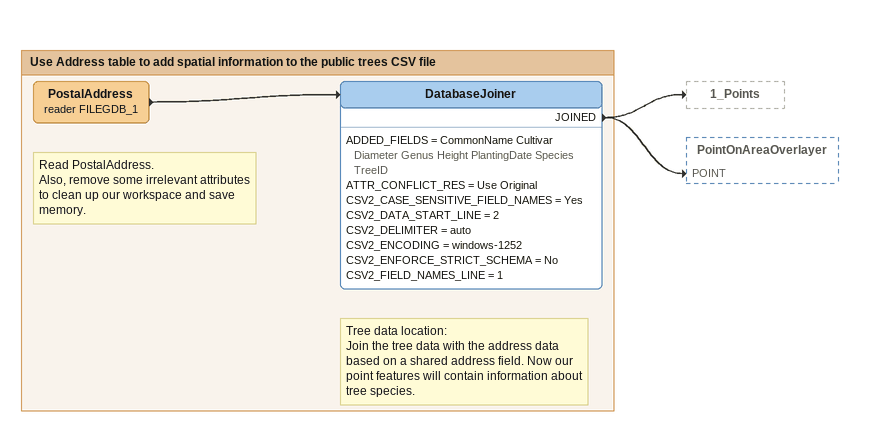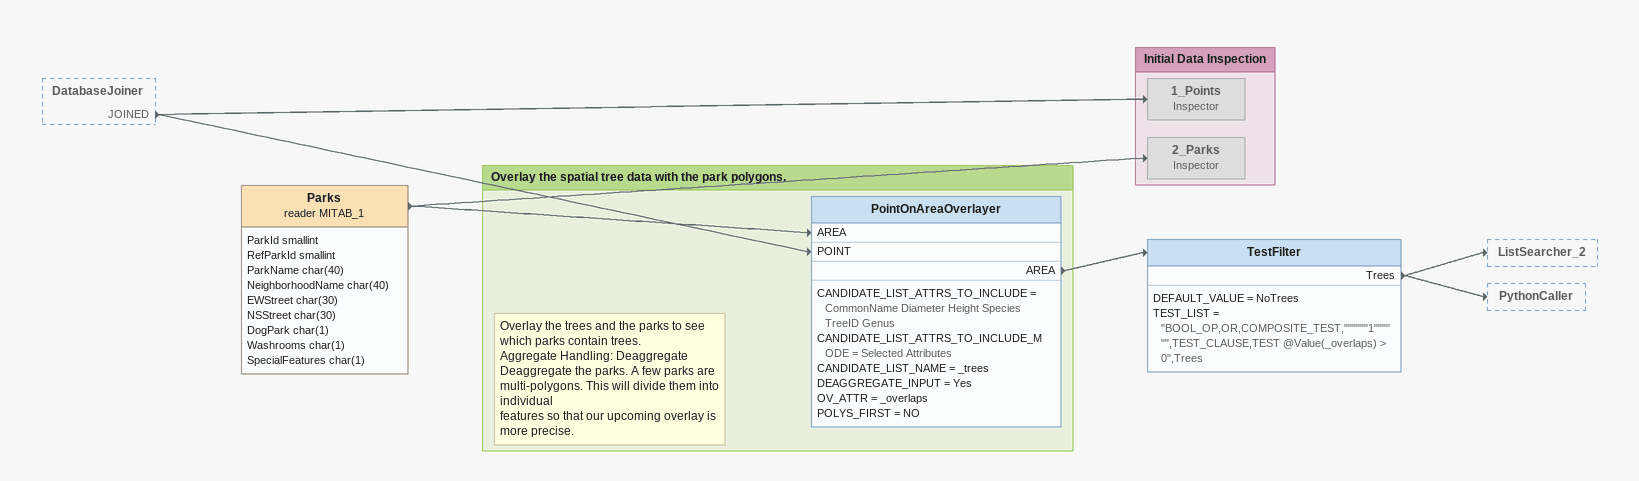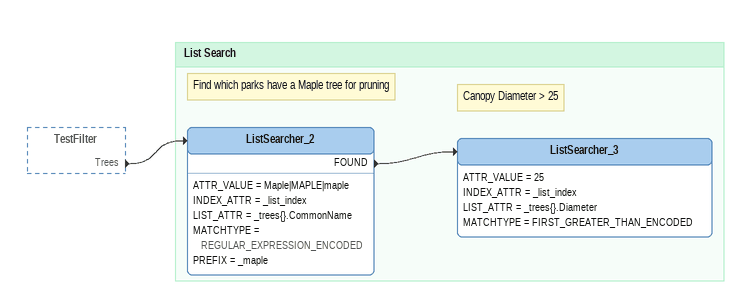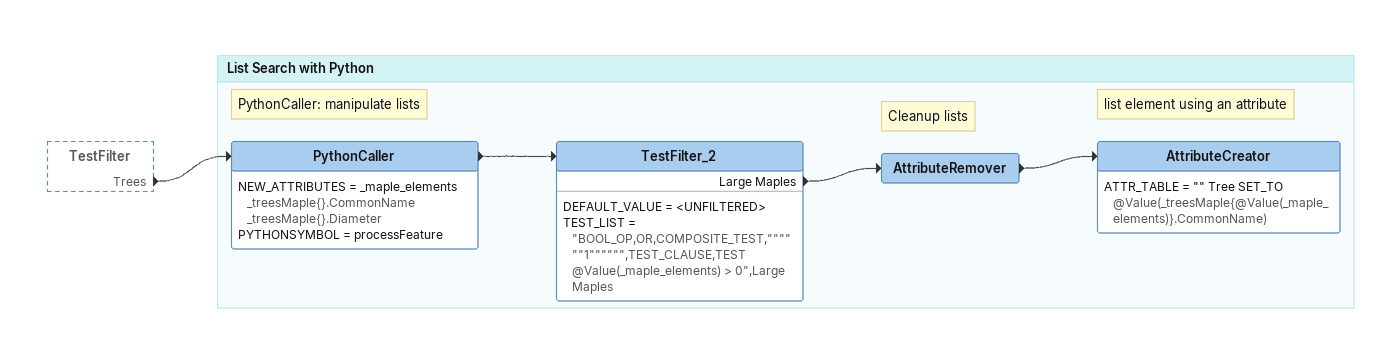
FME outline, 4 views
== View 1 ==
Bookmark: Use Address table to add spatial information to the public trees CSV file
Note: Read PostalAddress. / Also, remove some irrelevant attributes / to clean up our workspace and save / memory.
PostalAddress (reader FILEGDB_1)
    -> DatabaseJoiner
Note: Tree data location: / Join the tree data with the address data based on a shared address field. Now our point features will contain information about tree species.
DatabaseJoiner
    ADDED_FIELDS = CommonName Cultivar Diameter Genus Height PlantingDate Species TreeID
    ATTR_CONFLICT_RES = Use Original
    CSV2_CASE_SENSITIVE_FIELD_NAMES = Yes
    CSV2_DATA_START_LINE = 2
    CSV2_DELIMITER = auto
    CSV2_ENCODING = windows-1252
    CSV2_ENFORCE_STRICT_SCHEMA = No
    CSV2_FIELD_NAMES_LINE = 1
    JOINED -> 1_Points
    JOINED -> PointOnAreaOverlayer [POINT]

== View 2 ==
DatabaseJoiner [outside]
    JOINED -> 1_Points
    JOINED -> PointOnAreaOverlayer [POINT]
Parks (reader MITAB_1)
    attributes: ParkId smallint, RefParkId smallint, ParkName char(40), NeighborhoodName char(40), EWStreet char(30), NSStreet char(30), DogPark char(1), Washrooms char(1), SpecialFeatures char(1)
    -> PointOnAreaOverlayer [AREA]
    -> 2_Parks
TestFilter
    DEFAULT_VALUE = NoTrees
    TEST_LIST = "BOOL_OP,OR,COMPOSITE_TEST,""""""1"""""",TEST_CLAUSE,TEST @Value(_overlaps) > 0",Trees
    Trees -> ListSearcher_2
    Trees -> PythonCaller

Bookmark: Initial Data Inspection
1_Points: Inspector [off]
2_Parks: Inspector [off]

Bookmark: Overlay the spatial tree data with the park polygons.
Note: Overlay the trees and the parks to see which parks contain trees. / Aggregate Handling: Deaggregate / Deaggregate the parks. A few parks are multi-polygons. This will divide them into individual / features so that our upcoming overlay is more precise.
PointOnAreaOverlayer
    CANDIDATE_LIST_ATTRS_TO_INCLUDE = CommonName Diameter Height Species TreeID Genus
    CANDIDATE_LIST_ATTRS_TO_INCLUDE_MODE = Selected Attributes
    CANDIDATE_LIST_NAME = _trees
    DEAGGREGATE_INPUT = Yes
    OV_ATTR = _overlaps
    POLYS_FIRST = NO
    AREA -> TestFilter

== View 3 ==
TestFilter [outside]
    Trees -> ListSearcher_2

Bookmark: List Search
Note: Find which parks have a Maple tree for pruning
ListSearcher_2
    ATTR_VALUE = Maple|MAPLE|maple
    INDEX_ATTR = _list_index
    LIST_ATTR = _trees{}.CommonName
    MATCHTYPE = REGULAR_EXPRESSION_ENCODED
    PREFIX = _maple
    FOUND -> ListSearcher_3
Note: Canopy Diameter > 25
ListSearcher_3
    ATTR_VALUE = 25
    INDEX_ATTR = _list_index
    LIST_ATTR = _trees{}.Diameter
    MATCHTYPE = FIRST_GREATER_THAN_ENCODED

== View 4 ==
TestFilter [outside]
    Trees -> PythonCaller

Bookmark: List Search with Python
Note: PythonCaller: manipulate lists
PythonCaller
    NEW_ATTRIBUTES = _maple_elements _treesMaple{}.CommonName _treesMaple{}.Diameter
    PYTHONSYMBOL = processFeature
    -> TestFilter_2
TestFilter_2
    DEFAULT_VALUE = <UNFILTERED>
    TEST_LIST = "BOOL_OP,OR,COMPOSITE_TEST,""""""1"""""",TEST_CLAUSE,TEST @Value(_maple_elements) > 0",Large Maples
    Large Maples -> AttributeRemover
Note: Cleanup lists
AttributeRemover
    -> AttributeCreator
Note: list element using an attribute
AttributeCreator
    ATTR_TABLE = "" Tree SET_TO @Value(_treesMaple{@Value(_maple_elements)}.CommonName)
